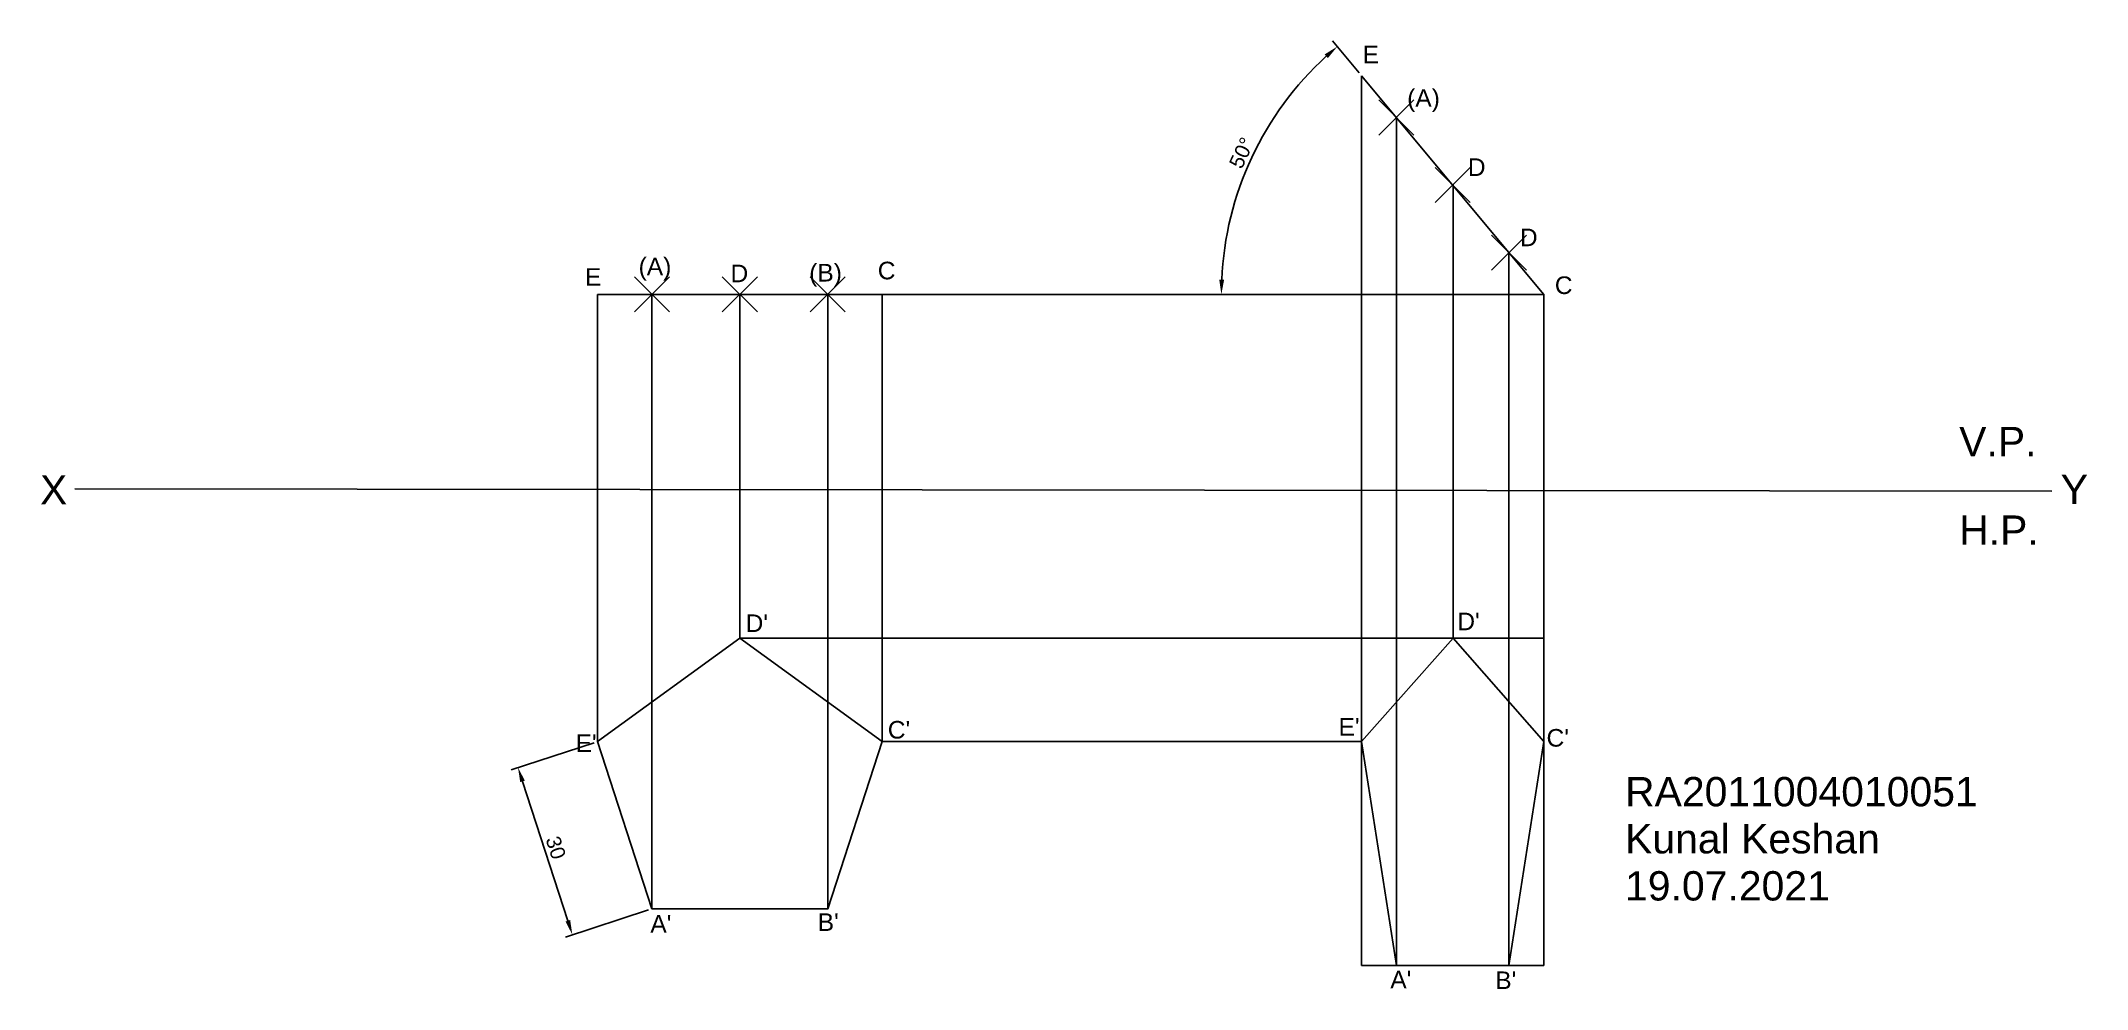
# Model space of a CAD drawing. Header units: millimetres. Extents: x 2599 to 2948, y 1380 to 1541.
import ezdxf

# ---------------------------------------------------------------- set-up
doc = ezdxf.new("R2010")
doc.units = ezdxf.units.MM
doc.header["$PDMODE"] = 3
doc.header["$PDSIZE"] = 3
doc.styles.get("Standard").update_dxf_attribs({"font": 'arial.ttf'})
doc.dimstyles.new('ISO-25', dxfattribs={"dimtxt": 2.5, "dimasz": 2.5, "dimexe": 1.25, "dimexo": 0.625, "dimtad": 1, "dimtxsty": 'Standard', "dimcen": 2.5, "dimadec": 0, "dimazin": 0, "dimtfac": 1, "dimtmove": 0, "dimatfit": 3, "dimfxl": 1, "dimarcsym": 0})

# ---------------------------------------------------------------- blocks, each defined once
blk = doc.blocks.new('*D12')
at = {"color": 0, "lineweight": -2, "transparency": 16777216}
blk.add_line((2823.7, 1535.88), (2819.15, 1541.34), dxfattribs=at)
blk.add_arc((2855.18, 1498.12), 55.02, 132.4148, 177.3965, dxfattribs=at)
at = {"color": 0, "lineweight": 30, "transparency": 16777216}
for points in [[(2817.79, 1539.05), (2818.34, 1538.42), (2819.95, 1540.38)], [(2800.63, 1500.61), (2799.8, 1500.62), (2800.16, 1498.12)]]:
    blk.add_solid(points, dxfattribs=at)
at = {"layer": 'Defpoints', "color": 0, "lineweight": 30, "transparency": 16777216}
for p in [(2824.1, 1535.4), (2809.28, 1528.45), (2742.24, 1498.12), (2855.18, 1498.12), (2855.18, 1498.12)]:
    blk.add_point(p, dxfattribs=at)
at = {"color": 0, "lineweight": 30, "transparency": 16777216, "insert": (2803.63, 1522.26), "char_height": 2.5, "attachment_point": 5, "rotation": 64.9056}
blk.add_mtext('50°', dxfattribs=at)
blk = doc.blocks.new('*D15')
at = {"color": 0, "lineweight": -2, "transparency": 16777216}
for p, q in [((2693.1, 1421.64), (2678.93, 1417.04)), ((2680.89, 1415.04), (2688.61, 1391.27)), ((2702.37, 1393.11), (2688.2, 1388.5))]:
    blk.add_line(p, q, dxfattribs=at)
at = {"color": 0, "lineweight": 30, "transparency": 16777216}
for points in [[(2681.28, 1415.17), (2680.49, 1414.92), (2680.11, 1417.42)], [(2689.01, 1391.4), (2688.22, 1391.14), (2689.39, 1388.89)]]:
    blk.add_solid(points, dxfattribs=at)
at = {"layer": 'Defpoints', "color": 0, "lineweight": 30, "transparency": 16777216}
for p in [(2693.7, 1421.84), (2702.97, 1393.3), (2689.39, 1388.89)]:
    blk.add_point(p, dxfattribs=at)
at = {"color": 0, "lineweight": 30, "transparency": 16777216, "insert": (2686.56, 1403.74), "char_height": 2.5, "attachment_point": 5, "rotation": 288}
blk.add_mtext('30', dxfattribs=at)

msp = doc.modelspace()

# ---------------------------------------------------------------- linework, layer by layer
for p, q in [((2855.181, 1498.115), (2824.103, 1535.402)), ((2824.103, 1535.402), (2824.103, 1383.659)), ((2830.037, 1528.281), (2830.037, 1383.659)), ((2839.718, 1516.822), (2839.718, 1439.47)), ((2849.245, 1505.237), (2849.245, 1383.659)), ((2693.698, 1421.836), (2693.698, 1498.115)), ((2693.698, 1498.115), (2742.239, 1498.115)), ((2702.969, 1393.304), (2702.969, 1498.115)), ((2717.969, 1439.47), (2717.969, 1498.115)), ((2732.969, 1393.304), (2732.969, 1498.115)), ((2742.239, 1421.836), (2742.239, 1498.115)), ((2742.239, 1498.115), (2855.181, 1498.115)), ((2855.181, 1498.115), (2855.181, 1383.659)), ((2604.477, 1464.949), (2941.91, 1464.554)), ((2717.969, 1439.47), (2855.181, 1439.47)), ((2742.239, 1421.836), (2824.103, 1421.836)), ((2824.103, 1383.659), (2855.181, 1383.659))]:
    msp.add_line(p, q)
for points in [[(2702.969, 1393.304), (2732.969, 1393.304), (2742.239, 1421.836), (2717.969, 1439.47), (2693.698, 1421.836)], [(2849.245, 1383.659), (2855.181, 1421.836), (2839.718, 1439.47), (2824.103, 1421.836), (2830.037, 1383.659)]]:
    msp.add_lwpolyline(points, close=True)
for p in [(2830.037, 1528.281), (2839.642, 1516.759), (2849.245, 1505.237), (2702.969, 1498.115), (2717.969, 1498.115), (2732.969, 1498.115)]:
    msp.add_point(p)

# ---------------------------------------------------------------- texts
for s, height, p in [('E', 3, (2824.263, 1537.535)), ('(A)', 3, (2831.871, 1530.107)), ('D', 3, (2842.232, 1518.312)), ('D', 3, (2851.112, 1506.333)), ('E', 3, (2691.546, 1499.584)), ('(A)', 3, (2700.692, 1501.37)), ('D', 3, (2716.379, 1500.19)), ('(B)', 3, (2729.811, 1500.309)), ('C', 3, (2741.516, 1500.683)), ('C', 3, (2857.074, 1498.176)), ('V.P.', 5, (2926.089, 1470.517)), ('X', 5, (2598.526, 1462.274)), ('Y', 5, (2943.415, 1462.335)), ('H.P.', 5, (2926.089, 1455.403)), ("D'", 3, (2718.955, 1440.523)), ("D'", 3, (2840.431, 1440.827)), ("C'", 3, (2743.226, 1422.351)), ("E'", 3, (2820.157, 1422.856)), ("E'", 3, (2689.931, 1420.075)), ("C'", 3, (2855.661, 1420.975)), ('RA2011004010051', 5, (2869.06, 1410.792)), ('Kunal Keshan', 5, (2869.06, 1402.76)), ('19.07.2021', 5, (2869.06, 1394.728)), ("A'", 3, (2702.701, 1389.239)), ("B'", 3, (2731.267, 1389.539)), ("A'", 3, (2828.996, 1379.735)), ("B'", 3, (2846.903, 1379.624))]:
    msp.add_text(s, height=height).set_placement(p)

# ---------------------------------------------------------------- dimensions: what is measured, and where the dimension line sits
at = {"lineweight": 30}
dim = msp.add_angular_dim_2l(base=(2809.277, 1528.451), line1=((2855.181, 1498.115), (2824.103, 1535.402)), line2=((2742.239, 1498.115), (2855.181, 1498.115)), dimstyle='ISO-25', dxfattribs=at)
dim.commit()
dim.dimension.update_dxf_attribs({"geometry": '*D12', "text_midpoint": (2803.63, 1522.257)})
dim = msp.add_aligned_dim(p1=(2693.698, 1421.836), p2=(2702.969, 1393.304), distance=-14.283, dimstyle='ISO-25', dxfattribs=at)
dim.commit()
dim.dimension.update_dxf_attribs({"geometry": '*D15', "text_midpoint": (2686.559, 1403.744)})

doc.saveas('drawing.dxf')
